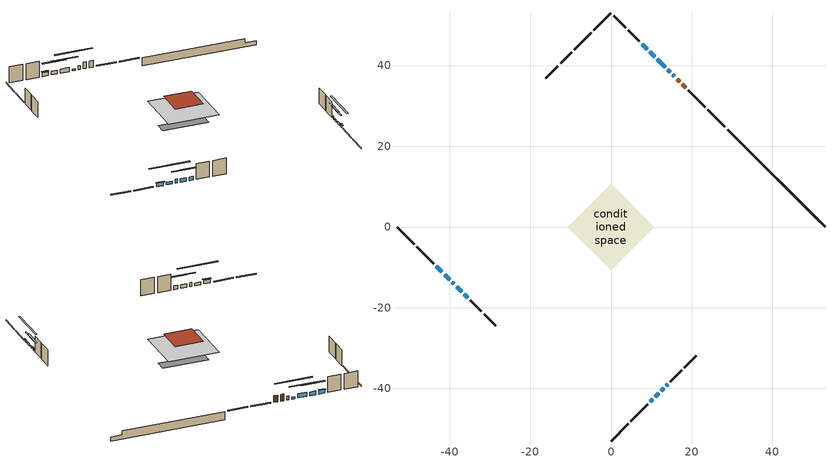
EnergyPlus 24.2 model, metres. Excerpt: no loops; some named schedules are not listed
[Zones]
conditioned space
 floor outside (Floor1 construction): -3.41,0 0,3.41 3.41,0 0,-3.41 z1.28
 floor adiabatic (AdiabaticFloorConstruction): -10.67,0 0,10.67 10.67,0 0,-10.67 z3.72
 floor foundation (Slab1 construction): -6.03,3.68 -3.68,6.03 6.03,-3.68 3.68,-6.03 z-1.22
 wall outside (RimJoist1 construction): 0,-53.01 4.24,-48.77 / -53.01,0 -48.77,-4.24 / 0,53.01 -4.24,48.77 / 28.22,24.8 23.98,29.04 z1.28:1.58
 wall outside (RimJoist2 construction): 4.9,-48.12 9.06,-43.95 / -48.12,-4.9 -43.95,-9.06 / -4.9,48.12 -9.06,43.95 / 23.32,29.69 19.16,33.86 z1.28:1.58
 wall outside (AdiabaticWallConstruction 1): 18.5,34.51 17.63,35.39 / 16.97,36.04 16.38,36.64 z1.28:3.31
 wall outside (AdiabaticWallConstruction): 15.72,37.29 15.29,37.73 / -39.33,-13.69 -38.89,-14.12 z1.28:2.5; 9.72,-43.3 10.32,-42.69 z1.28:1.94; -43.3,-9.72 -41.88,-11.14 / -38.24,-14.78 -36.99,-16.02 / -36.33,-16.68 -35.54,-17.47 / 10.84,42.17 9.6,43.41 / 8.94,44.07 7.7,45.31 z1.28:2.4; 14.63,38.38 14.04,38.98 z1.28:1.79; 10.97,-42.04 11.78,-41.23 / -41.22,-11.79 -39.98,-13.03 z1.28:2.07; 13.38,39.63 11.5,41.52 z1.28:2.55; 12.44,-40.57 13.03,-39.98 z1.28:1.96; 13.69,-39.32 14.07,-38.94 z1.28:2.22
 wall outside (Wall1 construction): 14.72,-38.29 17.51,-35.5 / -34.88,-18.13 -32.09,-20.92 / -9.72,43.3 -12.51,40.51 / 7.05,45.97 4.26,48.76 z1.28:6.16
 wall outside (Wall2 construction): 18.17,-34.84 21.11,-31.9 / -31.44,-21.58 -28.49,-24.52 / -13.16,39.85 -16.11,36.91 / 3.6,49.41 0.66,52.36 z1.28:6.16
 wall foundation (FoundationWall1 construction): 28.87,24.14,-1.22 28.87,24.14,1.28 50.6,2.41,1.28 50.6,2.41,-0.01 53.01,0,-0.01 53.01,0,-1.22
 window (WindowConstruction 9): 15.72,37.29 15.29,37.73 z1.28:2.5
 window (WindowConstruction 7): 9.72,-43.3 10.32,-42.7 z1.28:1.94
 window (WindowConstruction 8): -43.3,-9.72 -41.88,-11.13 z1.28:2.4
 window (WindowConstruction 11): 14.63,38.38 14.04,38.97 z1.28:1.79
 window (WindowConstruction 12): 10.98,-42.04 11.78,-41.23 z1.28:2.07
 window (WindowConstruction 13): -41.22,-11.79 -39.98,-13.03 z1.28:2.07
 window (WindowConstruction 10): -39.33,-13.69 -38.89,-14.12 z1.28:2.5
 window (WindowConstruction): 13.38,39.63 11.5,41.52 z1.28:2.55
 window (WindowConstruction 1): 12.44,-40.57 13.03,-39.98 z1.28:1.95
 window (WindowConstruction 2): 13.69,-39.32 14.07,-38.95 z1.28:2.22
 window (WindowConstruction 3): -38.24,-14.78 -36.99,-16.02 z1.28:2.4
 window (WindowConstruction 4): -36.33,-16.68 -35.54,-17.47 z1.28:2.4
 window (WindowConstruction 5): 10.84,42.17 9.6,43.41 z1.28:2.4
 window (WindowConstruction 6): 8.94,44.07 7.7,45.31 z1.28:2.4
 door (Door): 18.5,34.51 17.63,35.39 z1.28:3.31
 door (Door 1): 16.97,36.04 16.38,36.64 z1.28:3.31
 ceiling adiabatic (AdiabaticFloorConstruction): 0,-10.67 10.67,0 0,10.67 -10.67,0 z3.72
 roof outside (Roof1 construction): 0,5.95 -5.95,0 0,-5.95 5.95,0 z6.16
shading: 10.46,-42.55 9.57,-43.44 9.87,-43.73 10.75,-42.84 z2.14; -41.74,-11.28 -43.44,-9.57 -43.73,-9.87 -42.03,-11.57 z2.6; 10.31,42.71 18.36,34.65 18.66,34.94 10.6,43 z7.07; 15.52,-37.5 7.24,-45.77 7.53,-46.06 15.81,-37.79 z7.35; -36.25,-16.76 -44.95,-8.06 -45.25,-8.35 -36.54,-17.06 z7.35; 9.56,43.45 15.31,37.7 15.6,37.99 9.86,43.74 z5.28; 14.96,-38.05 10.51,-42.5 10.8,-42.8 15.26,-38.34 z4.68; 16,-37.01 11.76,-41.25 12.05,-41.55 16.29,-37.31 z4.95; -35.06,-17.96 -40.17,-12.85 -40.46,-13.14 -35.35,-18.25 z5.13; -33.61,-19.4 -38.26,-14.75 -38.55,-15.04 -33.9,-19.69 z5.13; 7.67,45.34 12.77,40.24 13.06,40.53 7.96,45.64 z5.13; 7.56,45.45 9.09,43.93 9.38,44.22 7.85,45.74 z2.6
[Building]
Building 1: Terrain=Suburbs
[Site:Location]
Montreal Intl AP_QC: Latitude {deg}=45.47; Longitude {deg}=-73.74; Time Zone {hr}=-5; Elevation {m}=36; Keep Site Location Information=Yes
[Site:GroundTemperature:Shallow]
2.07863, -0.316383, -0.508184, 0.628371, 5.19101, 9.73239, 13.6695, 16.1636, 16.3755, 14.347, 10.5102, 6.10817
[Site:WaterMainsTemperature]
Calculation Method=Schedule; Temperature Schedule=mains temperature schedule
[Material] Roughness=Rough; Thermal Absorptance=0.9
Name | Thickness {m} | Conductivity {W/m-K} | Density {kg/m3} | Specific Heat {J/kg-K} | Solar Absorptance | Visible Absorptance
asphalt or fiberglass shingles | 0.00635 | 0.162714 | 1121.4 | 1465.45 | 0.4 | 0.4
concrete 4.0 in. | 0.1016 | 1.803125 | 2242.8 | 837.4 | 0.7 | 0.7
concrete 8.0 in. | 0.2032 | 1.803125 | 2242.8 | 837.4 | 0.7 | 0.7
door material | 0.04445 | 0.053851 | 512.64 | 1214.23 | 0.7 | 0.7
door material 1 | 0.04445 | 0.20624 | 512.64 | 1214.23 | 0.7 | 0.7
exterior vertical ins | 0.00211297 | 0.029427 | 32.04 | 1214.23 | 0.7 | 0.7
floor covering | 0.0127 | 0.0433444 | 54.468 | 1339.84 | 0.6 | 0.6
floor rigid ins; wall rigid ins | 0.512978 | 0.029427 | 32.04 | 1214.23 | 0.7 | 0.7
floor stud and cavity | 0.1397 | 0.155809 | 92.3553 | 1139.71 | 0.7 | 0.7
floor stud and cavity 1 | 0.1397 | 1.75129 | 37.0049 | 1207.88 | 0.7 | 0.7
furniture material conditioned space 1 | 0.1524 | 0.115458 | 640.8 | 1214.23 | 0.6 | 0.6
gypsum board | 0.0127 | 0.160291 | 801 | 837.4 | 0.6 | 0.6
gypsum board 1 | 0.0127 | 0.160291 | 801 | 837.4 | 0.7 | 0.7
osb sheathing 0.5 in. | 0.0127 | 0.115458 | 512.64 | 1214.23 | 0.7 | 0.7
osb sheathing 0.75 in. | 0.01905 | 0.115458 | 512.64 | 1214.23 | 0.7 | 0.7
osb sheathing 2.0 in. | 0.0508 | 0.115458 | 512.64 | 1214.23 | 0.7 | 0.7
rim joist stud and cavity | 0.0508 | 0.0379815 | 125.044 | 1163.47 | 0.6 | 0.6
rim joist stud and cavity 1 | 0.0508 | 0.859146 | 125.044 | 1163.47 | 0.6 | 0.6
roof stud and cavity | 0.2032 | 0.170222 | 78.34581 | 1123.46 | 0.7 | 0.7
wall stud and cavity | 0.1397 | 0.0975873 | 139.0536 | 1170.24 | 0.7 | 0.7
wall stud and cavity 1 | 0.1397 | 0.0977075 | 139.0536 | 1170.24 | 0.7 | 0.7
wall stud and cavity 2 | 0.0889 | 0.380278 | 52.3479 | 1209.89 | 0.7 | 0.7
wall stud and cavity 3 | 0.0889 | 0.391764 | 83.0341 | 1211.67 | 0.7 | 0.7
wood siding | 0.0254 | 0.102417 | 544.68 | 1172.36 | 0.4 | 0.4
wood siding 1; wood siding 2; wood siding 3 | 0.0254 | 0.102417 | 544.68 | 1172.36 | 0.7 | 0.7
[WindowMaterial:SimpleGlazingSystem]
Name | U-Factor {W/m2-K} | Solar Heat Gain Coefficient
WindowMaterial | 2.01739 | 0.6
WindowMaterial 1 | 2.17978 | 0.48
WindowMaterial 10 | 2.22918 | 0.44
WindowMaterial 11 | 2.126411 | 0.52
WindowMaterial 12 | 2.09632 | 0.54
WindowMaterial 2 | 2.208742 | 0.46
WindowMaterial 3 | 2.05146 | 0.58
WindowMaterial 4 | 2.0878 | 0.55
WindowMaterial 5 | 2.05203 | 0.58
WindowMaterial 6 | 2.18149 | 0.48
WindowMaterial 7 | 2.09859 | 0.54
WindowMaterial 8 | 3.13653 | 0.62
WindowMaterial 9 | 3.01842 | 0.5
[Construction]
AdiabaticFloorConstruction: floor stud and cavity 1, floor rigid ins, osb sheathing 0.75 in., floor covering
AdiabaticWallConstruction: wood siding 2, wall rigid ins, wall stud and cavity 2, gypsum board
AdiabaticWallConstruction 1: wood siding 3, wall rigid ins, wall stud and cavity 2, gypsum board
Door: door material
Door 1: door material 1
Floor1 construction: floor stud and cavity, osb sheathing 0.75 in., floor covering
FoundationWall1 construction: concrete 8.0 in., gypsum board 1
furniture construction conditioned space 1: furniture material conditioned space 1
PartitionWallConstruction: gypsum board, wall stud and cavity 3, gypsum board
RimJoist1 construction: wood siding 1, osb sheathing 2.0 in., rim joist stud and cavity
RimJoist2 construction: wood siding 1, osb sheathing 2.0 in., rim joist stud and cavity 1
Roof1 construction: asphalt or fiberglass shingles, osb sheathing 0.75 in., roof stud and cavity, gypsum board
Slab1 construction: concrete 4.0 in.
Wall1 construction: wood siding, osb sheathing 0.5 in., wall stud and cavity, gypsum board
Wall2 construction: wood siding, osb sheathing 0.5 in., wall stud and cavity 1, gypsum board
WindowConstruction: WindowMaterial
WindowConstruction 1: WindowMaterial 1
WindowConstruction 10: WindowMaterial 9
WindowConstruction 11: WindowMaterial 10
WindowConstruction 12: WindowMaterial 11
WindowConstruction 13: WindowMaterial 12
WindowConstruction 2: WindowMaterial 2
WindowConstruction 3: WindowMaterial 3
WindowConstruction 4: WindowMaterial 4
WindowConstruction 5; WindowConstruction 6: WindowMaterial 5
WindowConstruction 7: WindowMaterial 6
WindowConstruction 8: WindowMaterial 7
WindowConstruction 9: WindowMaterial 8
[Zone]
conditioned space: Multiplier=1; Volume {m3}=498.2; Part of Total Floor Area=Yes
[Space]
conditioned space 1: Zone=conditioned space; Volume {m3}=498.2
[SurfaceProperty:ExposedFoundationPerimeter]
Slab1: Exposed Perimeter Calculation Method=TotalExposedPerimeter; Total Exposed Perimeter {m}=34.139
[InternalMass] Zone or ZoneList=conditioned space; Space or SpaceList=conditioned space 1
Name | Construction | Surface Area {m2}
furniture mass conditioned space 1 | furniture construction conditioned space 1 | 118.652
partition wall mass | PartitionWallConstruction | 296.631
[Lights]
interior lighting: Zone or ZoneList or Space or SpaceList=conditioned space 1; Schedule=interior lighting schedule; Design Level Calculation Method=LightingLevel; Lighting Level {W}=343.2; Return Air Fraction=0; Fraction Radiant=0.6; Fraction Visible=0.2; Fraction Replaceable=1
[People]
occupants: Zone or ZoneList or Space or SpaceList=conditioned space 1; Number of People Schedule=occupants schedule; Number of People Calculation Method=People; Number of People=3; Fraction Radiant=0.314171; Sensible Heat Fraction=0.56303; Activity Level Schedule=occupants activity schedule; Carbon Dioxide Generation Rate {m3/s-W}=0; Enable ASHRAE 55 Comfort Warnings=No; Mean Radiant Temperature Calculation Type=EnclosureAveraged
[ElectricEquipment] Zone or ZoneList or Space or SpaceList=conditioned space 1; Design Level Calculation Method=EquipmentLevel
Name | Schedule | Design Level {W} | Fraction Latent | Fraction Radiant | Fraction Lost
clothes dryer | clothes dryer schedule | 140.772 | 0.015 | 0.081 | 0.85
clothes washer | clothes washer schedule | 32.1985 | 0.03 | 0.162 | 0.7
cooking range | cooking range schedule | 215.147 | 0.08 | 0.432 | 0.2
dishwasher | dishwasher schedule | 66.8632 | 0.3 | 0.18 | 0.4
fridge | fridge schedule | 72.9452 | 0 | 0.6 | 0
mech vent bath fan 0 | mech vent bath fan 0 schedule | 50.2 | 0 | 0 | 1
mech vent bath fan 1 | mech vent bath fan 1 schedule | 50.2 | 0 | 0 | 1
mech vent house fan | mech vent house fan schedule | 0.95 | 0 | 0 | 1
mech vent house fan cfis | mech vent house fan cfis schedule | 0 | 0 | 0 | 0
mech vent range fan 0 | mech vent range fan 0 schedule | 57 | 0 | 0 | 1
misc plug loads | misc plug loads schedule | 494.7 | 0.045 | 0.513 | 0.1
whole house fan | Always On Discrete | 0 | 0 | 0 | 1
[OtherEquipment] Zone or ZoneList or Space or SpaceList=conditioned space 1; Design Level Calculation Method=EquipmentLevel
Name | Fuel Type | Schedule | Design Level {W} | Fraction Latent | Fraction Radiant | Fraction Lost
clothes dryer 1 | Electricity | clothes dryer schedule | 0 | 0.015 | 0.081 | 0.85
cooking range 1 | Electricity | cooking range schedule | 0 | 0.08 | 0.432 | 0.2
general water use latent | None | general water use schedule | 62.594 | 1 | 0 | 0
general water use sensible | None | general water use schedule | -61.6891 | 0 | 0.6 | 0
mech vent house fan latent load | None | Always On Discrete | 0 | 1 | 0 | 0
mech vent house fan sensible load | None | Always On Discrete | 0 | 0 | 0 | 0
water heater energy adjustment1 | Electricity | Always On Discrete | 0.01 | 0 | 0 | 1
[ZoneInfiltration:DesignFlowRate] Zone or ZoneList or Space or SpaceList=conditioned space 1; Schedule=Always On Discrete; Design Flow Rate Calculation Method=Flow/Zone; Design Flow Rate {m3/s}=0
infil flow; natural vent flow; whole house fan flow
[AvailabilityManager:Scheduled]
central ac and furnace airloop Availability Manager: Schedule=Always On Discrete
[Foundation:Kiva]
Foundation Kiva 1: Initial Indoor Air Temperature {C}=18; Wall Height Above Grade {m}=1.28001; Wall Depth Below Slab {m}=0.2032; Custom Block Material Name 1=exterior vertical ins; Custom Block Depth 1 {m}=2.5; Custom Block X Position 1 {m}=0.2159; Custom Block Z Position 1 {m}=0
[Foundation:Kiva:Settings]
Soil Conductivity {W/m-K}=0.849921; Soil Density {kg/m3}=1842.3; Soil Specific Heat {J/kg-K}=418.7; Ground Solar Absorptivity=0.9; Ground Thermal Absorptivity=0.9; Ground Surface Roughness {m}=0.03; Far-Field Width {m}=40; Deep-Ground Boundary Condition=ZeroFlux; Deep-Ground Depth {m}=40; Minimum Cell Dimension {m}=0.2; Maximum Cell Growth Coefficient=3; Simulation Timestep=Timestep
[Exterior:Lights]
exterior lighting: Schedule=exterior lighting schedule; Design Level {W}=75.6
[EnergyManagementSystem:GlobalVariable]
central_ac_and_furnace_airloop_Fan_RTF
infil_program_Qfan
infil_program_Qinf
natural_vent_program_Qnv
natural_vent_program_Qwhf
[EnergyManagementSystem:Sensor]
Name | Output:Variable or Output:Meter Index Key | Output:Variable or Output:Meter
airflow_gain | infil flow | Infiltration Sensible Heat Gain Energy
airflow_gain_1 | natural vent flow | Infiltration Sensible Heat Gain Energy
airflow_gain_2 | whole house fan flow | Infiltration Sensible Heat Gain Energy
airflow_loss | infil flow | Infiltration Sensible Heat Loss Energy
airflow_loss_1 | natural vent flow | Infiltration Sensible Heat Loss Energy
airflow_loss_2 | whole house fan flow | Infiltration Sensible Heat Loss Energy
clg_load_cond |  | Cooling:EnergyTransfer:Zone:CONDITIONED SPACE
clg_sp_s; clg_sp_s_1 | cooling setpoint | Schedule Value
clothes_dryer_exhaust_0_sch_s | clothes dryer exhaust 0 schedule | Schedule Value
cool_season | cooling season schedule | Schedule Value
htg_load_cond |  | Heating:EnergyTransfer:Zone:CONDITIONED SPACE
htg_sp_s; htg_sp_s_1 | heating setpoint | Schedule Value
ig_ee_conv | clothes dryer | Electric Equipment Convective Heating Energy
ig_ee_conv_2 | cooking range | Electric Equipment Convective Heating Energy
ig_ee_conv_4 | fridge | Electric Equipment Convective Heating Energy
ig_ee_conv_5 | misc plug loads | Electric Equipment Convective Heating Energy
ig_ee_conv_6 | whole house fan | Electric Equipment Convective Heating Energy
ig_ee_rad | clothes dryer | Electric Equipment Radiant Heating Energy
ig_ee_rad_2 | cooking range | Electric Equipment Radiant Heating Energy
ig_ee_rad_4 | fridge | Electric Equipment Radiant Heating Energy
ig_ee_rad_5 | misc plug loads | Electric Equipment Radiant Heating Energy
ig_ee_rad_6 | whole house fan | Electric Equipment Radiant Heating Energy
ig_lgt_conv | interior lighting | Lights Convective Heating Energy
ig_lgt_rad | interior lighting | Lights Radiant Heating Energy
ig_lgt_vis | interior lighting | Lights Visible Radiation Heating Energy
ig_oe_conv | clothes dryer 1 | Other Equipment Convective Heating Energy
ig_oe_conv_1 | cooking range 1 | Other Equipment Convective Heating Energy
ig_oe_conv_2 | general water use latent | Other Equipment Convective Heating Energy
ig_oe_conv_3 | general water use sensible | Other Equipment Convective Heating Energy
ig_oe_conv_4 | water heater energy adjustment1 | Other Equipment Convective Heating Energy
ig_oe_rad | clothes dryer 1 | Other Equipment Radiant Heating Energy
ig_oe_rad_1 | cooking range 1 | Other Equipment Radiant Heating Energy
ig_oe_rad_2 | general water use latent | Other Equipment Radiant Heating Energy
ig_oe_rad_3 | general water use sensible | Other Equipment Radiant Heating Energy
ig_oe_rad_4 | water heater energy adjustment1 | Other Equipment Radiant Heating Energy
ig_ppl_conv | occupants | People Convective Heating Energy
ig_ppl_rad | occupants | People Radiant Heating Energy
im_conv | furniture mass conditioned space 1 | Surface Inside Face Convection Heat Gain Energy
im_conv_1 | partition wall mass | Surface Inside Face Convection Heat Gain Energy
im_ig | furniture mass conditioned space 1 | Surface Inside Face Internal Gains Radiation Heat Gain Energy
im_ig_1 | partition wall mass | Surface Inside Face Internal Gains Radiation Heat Gain Energy
im_lgt | furniture mass conditioned space 1 | Surface Inside Face Lights Radiation Heat Gain Energy
im_lgt_1 | partition wall mass | Surface Inside Face Lights Radiation Heat Gain Energy
im_sol | furniture mass conditioned space 1 | Surface Inside Face Solar Radiation Heat Gain Energy
im_sol_1 | partition wall mass | Surface Inside Face Solar Radiation Heat Gain Energy
im_surf | furniture mass conditioned space 1 | Surface Inside Face Net Surface Thermal Radiation Heat Gain Energy
im_surf_1 | partition wall mass | Surface Inside Face Net Surface Thermal Radiation Heat Gain Energy
mech_vent_bath_fan_0_sch_s | mech vent bath fan 0 schedule | Schedule Value
mech_vent_bath_fan_1_sch_s | mech vent bath fan 1 schedule | Schedule Value
mech_vent_range_fan_0_sch_s | mech vent range fan 0 schedule | Schedule Value
mv_conv | mech vent bath fan 0 | Electric Equipment Convective Heating Energy
mv_conv_1 | mech vent bath fan 1 | Electric Equipment Convective Heating Energy
mv_conv_2 | mech vent house fan | Electric Equipment Convective Heating Energy
mv_conv_3 | mech vent house fan cfis | Electric Equipment Convective Heating Energy
mv_conv_4 | mech vent range fan 0 | Electric Equipment Convective Heating Energy
mv_conv_5 | mech vent house fan latent load | Other Equipment Convective Heating Energy
mv_conv_6 | mech vent house fan sensible load | Other Equipment Convective Heating Energy
mv_rad | mech vent bath fan 0 | Electric Equipment Radiant Heating Energy
mv_rad_1 | mech vent bath fan 1 | Electric Equipment Radiant Heating Energy
mv_rad_2 | mech vent house fan | Electric Equipment Radiant Heating Energy
mv_rad_3 | mech vent house fan cfis | Electric Equipment Radiant Heating Energy
mv_rad_4 | mech vent range fan 0 | Electric Equipment Radiant Heating Energy
mv_rad_5 | mech vent house fan latent load | Other Equipment Radiant Heating Energy
mv_rad_6 | mech vent house fan sensible load | Other Equipment Radiant Heating Energy
natural_vent_s | natural vent schedule | Schedule Value
out_pb_s |  | Site Outdoor Air Barometric Pressure
out_wt_s |  | Site Outdoor Air Humidity Ratio
site_vw_s |  | Site Wind Speed
ss_back_out | Window1 | Surface Window Shortwave from Zone Back Out Window Heat Transfer Rate
ss_back_out_1 | Window10 | Surface Window Shortwave from Zone Back Out Window Heat Transfer Rate
ss_back_out_10 | Window6 | Surface Window Shortwave from Zone Back Out Window Heat Transfer Rate
ss_back_out_11 | Window7 | Surface Window Shortwave from Zone Back Out Window Heat Transfer Rate
ss_back_out_12 | Window8 | Surface Window Shortwave from Zone Back Out Window Heat Transfer Rate
ss_back_out_13 | Window9 | Surface Window Shortwave from Zone Back Out Window Heat Transfer Rate
ss_back_out_2 | Window11 | Surface Window Shortwave from Zone Back Out Window Heat Transfer Rate
ss_back_out_3 | Window13 | Surface Window Shortwave from Zone Back Out Window Heat Transfer Rate
ss_back_out_4 | Window14 | Surface Window Shortwave from Zone Back Out Window Heat Transfer Rate
ss_back_out_5 | Window15 | Surface Window Shortwave from Zone Back Out Window Heat Transfer Rate
ss_back_out_6 | Window2 | Surface Window Shortwave from Zone Back Out Window Heat Transfer Rate
ss_back_out_7 | Window3 | Surface Window Shortwave from Zone Back Out Window Heat Transfer Rate
ss_back_out_8 | Window4 | Surface Window Shortwave from Zone Back Out Window Heat Transfer Rate
ss_back_out_9 | Window5 | Surface Window Shortwave from Zone Back Out Window Heat Transfer Rate
ss_conv | Door1 | Surface Inside Face Convection Heat Gain Energy
ss_conv_1 | Door3 | Surface Inside Face Convection Heat Gain Energy
ss_conv_10 | Window4 | Surface Inside Face Convection Heat Gain Energy
ss_conv_11 | Window5 | Surface Inside Face Convection Heat Gain Energy
ss_conv_12 | Window6 | Surface Inside Face Convection Heat Gain Energy
ss_conv_13 | Window7 | Surface Inside Face Convection Heat Gain Energy
ss_conv_14 | Window8 | Surface Inside Face Convection Heat Gain Energy
ss_conv_15 | Window9 | Surface Inside Face Convection Heat Gain Energy
ss_conv_2 | Window1 | Surface Inside Face Convection Heat Gain Energy
ss_conv_3 | Window10 | Surface Inside Face Convection Heat Gain Energy
ss_conv_4 | Window11 | Surface Inside Face Convection Heat Gain Energy
ss_conv_5 | Window13 | Surface Inside Face Convection Heat Gain Energy
ss_conv_6 | Window14 | Surface Inside Face Convection Heat Gain Energy
ss_conv_7 | Window15 | Surface Inside Face Convection Heat Gain Energy
ss_conv_8 | Window2 | Surface Inside Face Convection Heat Gain Energy
ss_conv_9 | Window3 | Surface Inside Face Convection Heat Gain Energy
ss_ig | Door1 | Surface Inside Face Internal Gains Radiation Heat Gain Energy
ss_ig_1 | Door3 | Surface Inside Face Internal Gains Radiation Heat Gain Energy
ss_ig_10 | Window4 | Surface Inside Face Internal Gains Radiation Heat Gain Energy
ss_ig_11 | Window5 | Surface Inside Face Internal Gains Radiation Heat Gain Energy
ss_ig_12 | Window6 | Surface Inside Face Internal Gains Radiation Heat Gain Energy
ss_ig_13 | Window7 | Surface Inside Face Internal Gains Radiation Heat Gain Energy
ss_ig_14 | Window8 | Surface Inside Face Internal Gains Radiation Heat Gain Energy
ss_ig_15 | Window9 | Surface Inside Face Internal Gains Radiation Heat Gain Energy
ss_ig_2 | Window1 | Surface Inside Face Internal Gains Radiation Heat Gain Energy
ss_ig_3 | Window10 | Surface Inside Face Internal Gains Radiation Heat Gain Energy
ss_ig_4 | Window11 | Surface Inside Face Internal Gains Radiation Heat Gain Energy
ss_ig_5 | Window13 | Surface Inside Face Internal Gains Radiation Heat Gain Energy
ss_ig_6 | Window14 | Surface Inside Face Internal Gains Radiation Heat Gain Energy
ss_ig_7 | Window15 | Surface Inside Face Internal Gains Radiation Heat Gain Energy
ss_ig_8 | Window2 | Surface Inside Face Internal Gains Radiation Heat Gain Energy
ss_ig_9 | Window3 | Surface Inside Face Internal Gains Radiation Heat Gain Energy
ss_lgt | Door1 | Surface Inside Face Lights Radiation Heat Gain Energy
ss_lgt_1 | Door3 | Surface Inside Face Lights Radiation Heat Gain Energy
ss_sol | Door1 | Surface Inside Face Solar Radiation Heat Gain Energy
ss_sol_1 | Door3 | Surface Inside Face Solar Radiation Heat Gain Energy
ss_surf | Door1 | Surface Inside Face Net Surface Thermal Radiation Heat Gain Energy
ss_surf_1 | Door3 | Surface Inside Face Net Surface Thermal Radiation Heat Gain Energy
ss_surf_10 | Window4 | Surface Inside Face Net Surface Thermal Radiation Heat Gain Energy
ss_surf_11 | Window5 | Surface Inside Face Net Surface Thermal Radiation Heat Gain Energy
ss_surf_12 | Window6 | Surface Inside Face Net Surface Thermal Radiation Heat Gain Energy
ss_surf_13 | Window7 | Surface Inside Face Net Surface Thermal Radiation Heat Gain Energy
ss_surf_14 | Window8 | Surface Inside Face Net Surface Thermal Radiation Heat Gain Energy
ss_surf_15 | Window9 | Surface Inside Face Net Surface Thermal Radiation Heat Gain Energy
ss_surf_2 | Window1 | Surface Inside Face Net Surface Thermal Radiation Heat Gain Energy
ss_surf_3 | Window10 | Surface Inside Face Net Surface Thermal Radiation Heat Gain Energy
ss_surf_4 | Window11 | Surface Inside Face Net Surface Thermal Radiation Heat Gain Energy
ss_surf_5 | Window13 | Surface Inside Face Net Surface Thermal Radiation Heat Gain Energy
ss_surf_6 | Window14 | Surface Inside Face Net Surface Thermal Radiation Heat Gain Energy
ss_surf_7 | Window15 | Surface Inside Face Net Surface Thermal Radiation Heat Gain Energy
ss_surf_8 | Window2 | Surface Inside Face Net Surface Thermal Radiation Heat Gain Energy
ss_surf_9 | Window3 | Surface Inside Face Net Surface Thermal Radiation Heat Gain Energy
ss_trans_in | Window1 | Surface Window Transmitted Solar Radiation Rate
ss_trans_in_1 | Window10 | Surface Window Transmitted Solar Radiation Rate
ss_trans_in_10 | Window6 | Surface Window Transmitted Solar Radiation Rate
ss_trans_in_11 | Window7 | Surface Window Transmitted Solar Radiation Rate
ss_trans_in_12 | Window8 | Surface Window Transmitted Solar Radiation Rate
ss_trans_in_13 | Window9 | Surface Window Transmitted Solar Radiation Rate
ss_trans_in_2 | Window11 | Surface Window Transmitted Solar Radiation Rate
ss_trans_in_3 | Window13 | Surface Window Transmitted Solar Radiation Rate
ss_trans_in_4 | Window14 | Surface Window Transmitted Solar Radiation Rate
ss_trans_in_5 | Window15 | Surface Window Transmitted Solar Radiation Rate
ss_trans_in_6 | Window2 | Surface Window Transmitted Solar Radiation Rate
ss_trans_in_7 | Window3 | Surface Window Transmitted Solar Radiation Rate
ss_trans_in_8 | Window4 | Surface Window Transmitted Solar Radiation Rate
ss_trans_in_9 | Window5 | Surface Window Transmitted Solar Radiation Rate
ss_trans_out | Window1 | Surface Inside Face Initial Transmitted Diffuse Transmitted Out Window Solar Radiation Rate
ss_trans_out_1 | Window10 | Surface Inside Face Initial Transmitted Diffuse Transmitted Out Window Solar Radiation Rate
ss_trans_out_10 | Window6 | Surface Inside Face Initial Transmitted Diffuse Transmitted Out Window Solar Radiation Rate
ss_trans_out_11 | Window7 | Surface Inside Face Initial Transmitted Diffuse Transmitted Out Window Solar Radiation Rate
ss_trans_out_12 | Window8 | Surface Inside Face Initial Transmitted Diffuse Transmitted Out Window Solar Radiation Rate
ss_trans_out_13 | Window9 | Surface Inside Face Initial Transmitted Diffuse Transmitted Out Window Solar Radiation Rate
ss_trans_out_2 | Window11 | Surface Inside Face Initial Transmitted Diffuse Transmitted Out Window Solar Radiation Rate
ss_trans_out_3 | Window13 | Surface Inside Face Initial Transmitted Diffuse Transmitted Out Window Solar Radiation Rate
ss_trans_out_4 | Window14 | Surface Inside Face Initial Transmitted Diffuse Transmitted Out Window Solar Radiation Rate
